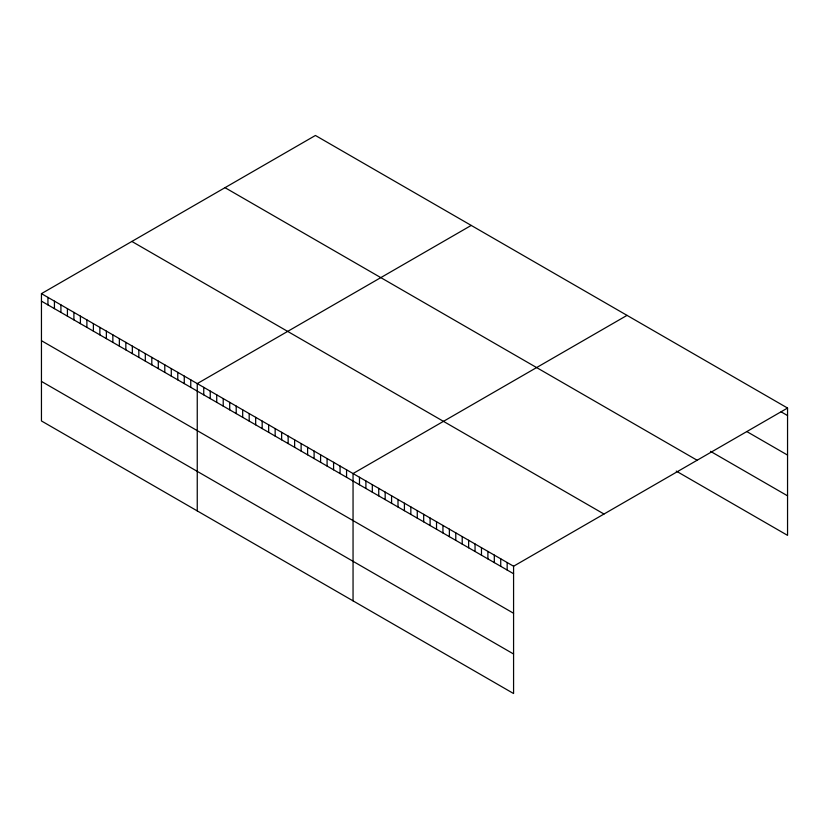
<?xml version="1.0" encoding="UTF-8"?>
<svg xmlns="http://www.w3.org/2000/svg" width="829" height="829" viewBox="0 0 829 829"><rect width="100%" height="100%" fill="white"/><g stroke="black" fill="none" stroke-linecap="round" stroke-linejoin="round"><path stroke-width="1.24" d="M41.45 293.642L513.576 566.228L513.576 693.531L41.45 420.956L41.45 293.642L315.424 135.469L787.55 408.044L787.55 535.358L676.257 471.1M471.224 225.415L197.25 383.599L197.25 510.902M627.025 315.372L353.05 473.546L353.05 600.859M513.576 566.228L787.55 408.044M781.125 411.847L787.55 415.557M746.888 431.608L787.55 455.09M710.494 451.339L787.55 495.825M225.011 187.665L697.137 460.25M131.863 241.446L603.989 514.032M41.45 301.145L513.576 573.73M41.45 340.688L513.576 613.263M41.45 381.413L513.576 653.998M507.161 562.518L507.161 570.02M500.737 558.808L500.737 566.311M494.312 555.109L494.312 562.611M487.898 551.399L487.898 558.901M481.473 547.689L481.473 555.192M475.048 543.979L475.048 551.482M468.634 540.28L468.634 547.782M462.209 536.57L462.209 544.073M455.784 532.86L455.784 540.363M449.37 529.151L449.37 536.653M442.945 525.451L442.945 532.954M436.531 521.742L436.531 529.244M430.106 518.032L430.106 525.534M423.681 514.322L423.681 521.835M417.267 510.623L417.267 518.125M410.842 506.913L410.842 514.415M404.417 503.203L404.417 510.705M398.003 499.493L398.003 507.006M391.578 495.794L391.578 503.296M385.164 492.084L385.164 499.586M378.739 488.374L378.739 495.877M372.314 484.664L372.314 492.177M365.9 480.965L365.9 488.468M359.475 477.255L359.475 484.758M346.563 469.805L346.563 477.307M340.066 466.053L340.066 473.556M333.579 462.302L333.579 469.805M327.082 458.551L327.082 466.064M320.595 454.81L320.595 462.313M314.108 451.059L314.108 458.561M307.611 447.308L307.611 454.82M301.124 443.567L301.124 451.069M294.627 439.816L294.627 447.318M288.14 436.064L288.14 443.577M281.642 432.323L281.642 439.826M275.155 428.572L275.155 436.075M268.658 424.821L268.658 432.323M262.171 421.08L262.171 428.583M255.674 417.329L255.674 424.831M249.187 413.578L249.187 421.08M242.69 409.837L242.69 417.339M236.203 406.086L236.203 413.588M229.716 402.334L229.716 409.837M223.219 398.594L223.219 406.096M216.732 394.842L216.732 402.345M210.234 391.091L210.234 398.594M203.747 387.34L203.747 394.853M190.763 379.848L190.763 387.35M184.266 376.097L184.266 383.609M177.779 372.356L177.779 379.858M171.282 368.604L171.282 376.107M164.795 364.853L164.795 372.356M158.298 361.112L158.298 368.615M151.811 357.361L151.811 364.864M145.313 353.61L145.313 361.112M138.826 349.869L138.826 357.372M132.339 346.118L132.339 353.62M125.842 342.367L125.842 349.869M119.355 338.626L119.355 346.128M112.858 334.875L112.858 342.377M106.371 331.123L106.371 338.626M99.874 327.372L99.874 334.885M93.387 323.631L93.387 331.134M86.89 319.88L86.89 327.382M80.403 316.129L80.403 323.642M73.905 312.388L73.905 319.89M67.418 308.637L67.418 316.139M60.921 304.885L60.921 312.388M54.434 301.145L54.434 308.647M47.937 297.393L47.937 304.896"/></g></svg>
